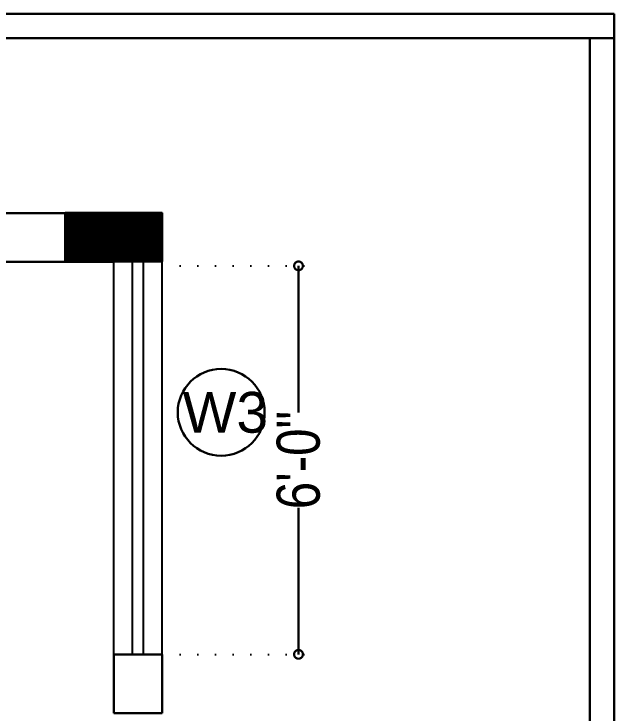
# Model space of a CAD drawing. Extents: x 187966 to 202201, y 659574 to 1343694.
# Drawn here: x 191026.6 to 191138, y 662190.5 to 662320.3 of the extents above; entities that cross this region are included whole.
import ezdxf

# ---------------------------------------------------------------- set-up
doc = ezdxf.new("R2010")
doc.units = 0
doc.header["$MEASUREMENT"] = 0
doc.header["$PDMODE"] = 32
doc.linetypes.add('DOT2', pattern=[3.175, 0, -3.175])
for name, color, linetype, lineweight in [('A-Wall', 7, 'Continuous', 30), ('sill', 32, 'Continuous', 25), ('Text', 55, 'Continuous', 25), ('WINDOW', 147, 'Continuous', 25)]:
    doc.layers.add(name, color=color, linetype=linetype, lineweight=lineweight)
doc.layers.add('ELE', color=7, linetype='Continuous')
doc.styles.add('AA_03.50', font='ARIALN.TTF', dxfattribs={"height": 8})
doc.styles.add('jag', font='arial.ttf')
doc.dimstyles.new('AA_03.50', dxfattribs={"dimtxt": 9, "dimasz": 3.25, "dimexe": 1.75, "dimexo": 3.375, "dimgap": 0.09, "dimtad": 0, "dimdec": 0, "dimzin": 3, "dimdsep": 46, "dimlunit": 4, "dimtxsty": 'AA_03.50', "dimblk": 'DOTSMALL', "dimcen": 0.09, "dimclre": 7, "dimadec": 0, "dimazin": 0, "dimtfac": 1, "dimtdec": 0, "dimtofl": 0, "dimtmove": 0, "dimatfit": 3, "dimfxl": 1, "dimtolj": 1, "dimtzin": 0, "dimlwd": -1, "dimarcsym": 0})

# ---------------------------------------------------------------- blocks, each defined once
blk = doc.blocks.new('EGVSVS')
at = {"layer": 'A-Wall'}
h = blk.add_hatch(dxfattribs=at)
h.set_pattern_fill('ANSI31', color=256, style=0)
h.set_pattern_definition([(45, (0, 0), (-0.088388347648, 0.088388347648), [])])
h.paths.add_polyline_path([(188258.49, 672097.51), (188258.49, 672106.51), (188240.49, 672106.51), (188240.49, 672097.51)])
blk.add_lwpolyline([(188240.49, 672106.51), (188258.49, 672106.51), (188258.49, 672097.51), (188240.49, 672097.51)], close=True, dxfattribs=at)
blk = doc.blocks.new('_DotSmall')
at = {"color": 0, "linetype": 'ByBlock', "const_width": 0.5}
blk.add_lwpolyline([(-0.0625, 0, 1), (0.0625, 0, 1)], format="xyb", close=True, dxfattribs=at)
blk = doc.blocks.new('*D294')
at = {"layer": 'A-Wall', "color": 7, "linetype": 'DOT2', "lineweight": -2}
for p, q in [((191057.49, 662273.54), (191081.18, 662273.54)), ((191057.49, 662201.4), (191081.18, 662201.4))]:
    blk.add_line(p, q, dxfattribs=at)
at = {"layer": 'A-Wall', "color": 0}
for p, q in [((191079.43, 662273.54), (191079.43, 662246.31)), ((191079.43, 662201.4), (191079.43, 662228.63))]:
    blk.add_line(p, q, dxfattribs=at)
at = {"layer": 'DEFPOINTS', "color": 0}
for p in [(191054.12, 662273.54), (191054.12, 662201.4), (191079.43, 662201.4)]:
    blk.add_point(p, dxfattribs=at)
at = {"layer": 'A-Wall', "color": 0, "xscale": 3.25, "yscale": 3.25, "zscale": 3.25}
for p, rotation in [((191079.43, 662273.54), 90), ((191079.43, 662201.4), 270)]:
    blk.add_blockref('_DotSmall', p, dxfattribs=dict(at, rotation=rotation))
at = {"layer": 'A-Wall', "color": 0, "insert": (191079.43, 662237.47), "char_height": 8, "attachment_point": 5, "rotation": 90, "style": 'AA_03.50'}
blk.add_mtext('\\A1;6\'-0"', dxfattribs=at)

msp = doc.modelspace()

# ---------------------------------------------------------------- linework, layer by layer
at = {"layer": 'A-Wall'}
for p, q in [((190407.02, 662320.32), (191138, 662320.32)), ((191138, 662320.32), (191138, 661828.02)), ((190416.02, 662315.82), (191138, 662315.82)), ((191133.52, 662315.82), (191133.52, 661832.5)), ((190880.33, 662274.32), (191045.12, 662274.32))]:
    msp.add_line(p, q, dxfattribs=at)
for points in [[(191054.12, 662283.32), (190775.2, 662283.32)], [(191054.12, 662274.36), (191054.12, 662283.32)], [(191045.12, 662274.36), (191045.12, 662274.36)], [(191045.12, 662274.36), (191054.12, 662274.36)], [(191045.12, 662190.5), (191045.12, 662201.4)], [(191045.12, 662201.4), (191054.12, 662201.4)], [(191054.12, 662190.5), (191054.12, 662201.4)], [(191054.12, 662190.5), (191045.12, 662190.5)]]:
    msp.add_lwpolyline(points, dxfattribs=at)
at = {"layer": 'ELE', "linetype": 'ByBlock', "lineweight": 30}
msp.add_circle((191065.08, 662246.34), 8.06, dxfattribs=at)
at = {"layer": 'sill'}
for points in [[(191045.12, 662201.4), (191045.12, 662274.36)], [(191054.12, 662201.4), (191054.12, 662274.36)]]:
    msp.add_lwpolyline(points, dxfattribs=at)
at = {"layer": 'WINDOW'}
for points in [[(191048.61, 662201.4), (191048.61, 662274.36)], [(191050.63, 662201.4), (191050.63, 662274.36)]]:
    msp.add_lwpolyline(points, dxfattribs=at)

# ---------------------------------------------------------------- block references
at = {"layer": 'A-Wall'}
msp.add_blockref('EGVSVS', (2795.63, -9823.15), dxfattribs=at)

# ---------------------------------------------------------------- texts
at = {"layer": 'Text', "insert": (191057.92, 662250.13), "char_height": 7.5716, "width": 212.5439, "attachment_point": 1, "style": 'jag'}
msp.add_mtext('W3{\\H0.8193x; }^I', dxfattribs=at)

# ---------------------------------------------------------------- dimensions: what is measured, and where the dimension line sits
at = {"layer": 'A-Wall'}
dim = msp.add_linear_dim(base=(191079.43, 662201.4), p1=(191054.12, 662273.54), p2=(191054.12, 662201.4), angle=90, dimstyle='AA_03.50', override={"dimtxt": 8, "dimdec": 1, "dimtdec": 1, "dimfxl": 0.1}, dxfattribs=at)
dim.commit()
dim.dimension.update_dxf_attribs({"geometry": '*D294', "text_midpoint": (191079.43, 662237.47)})

doc.saveas('drawing.dxf')
